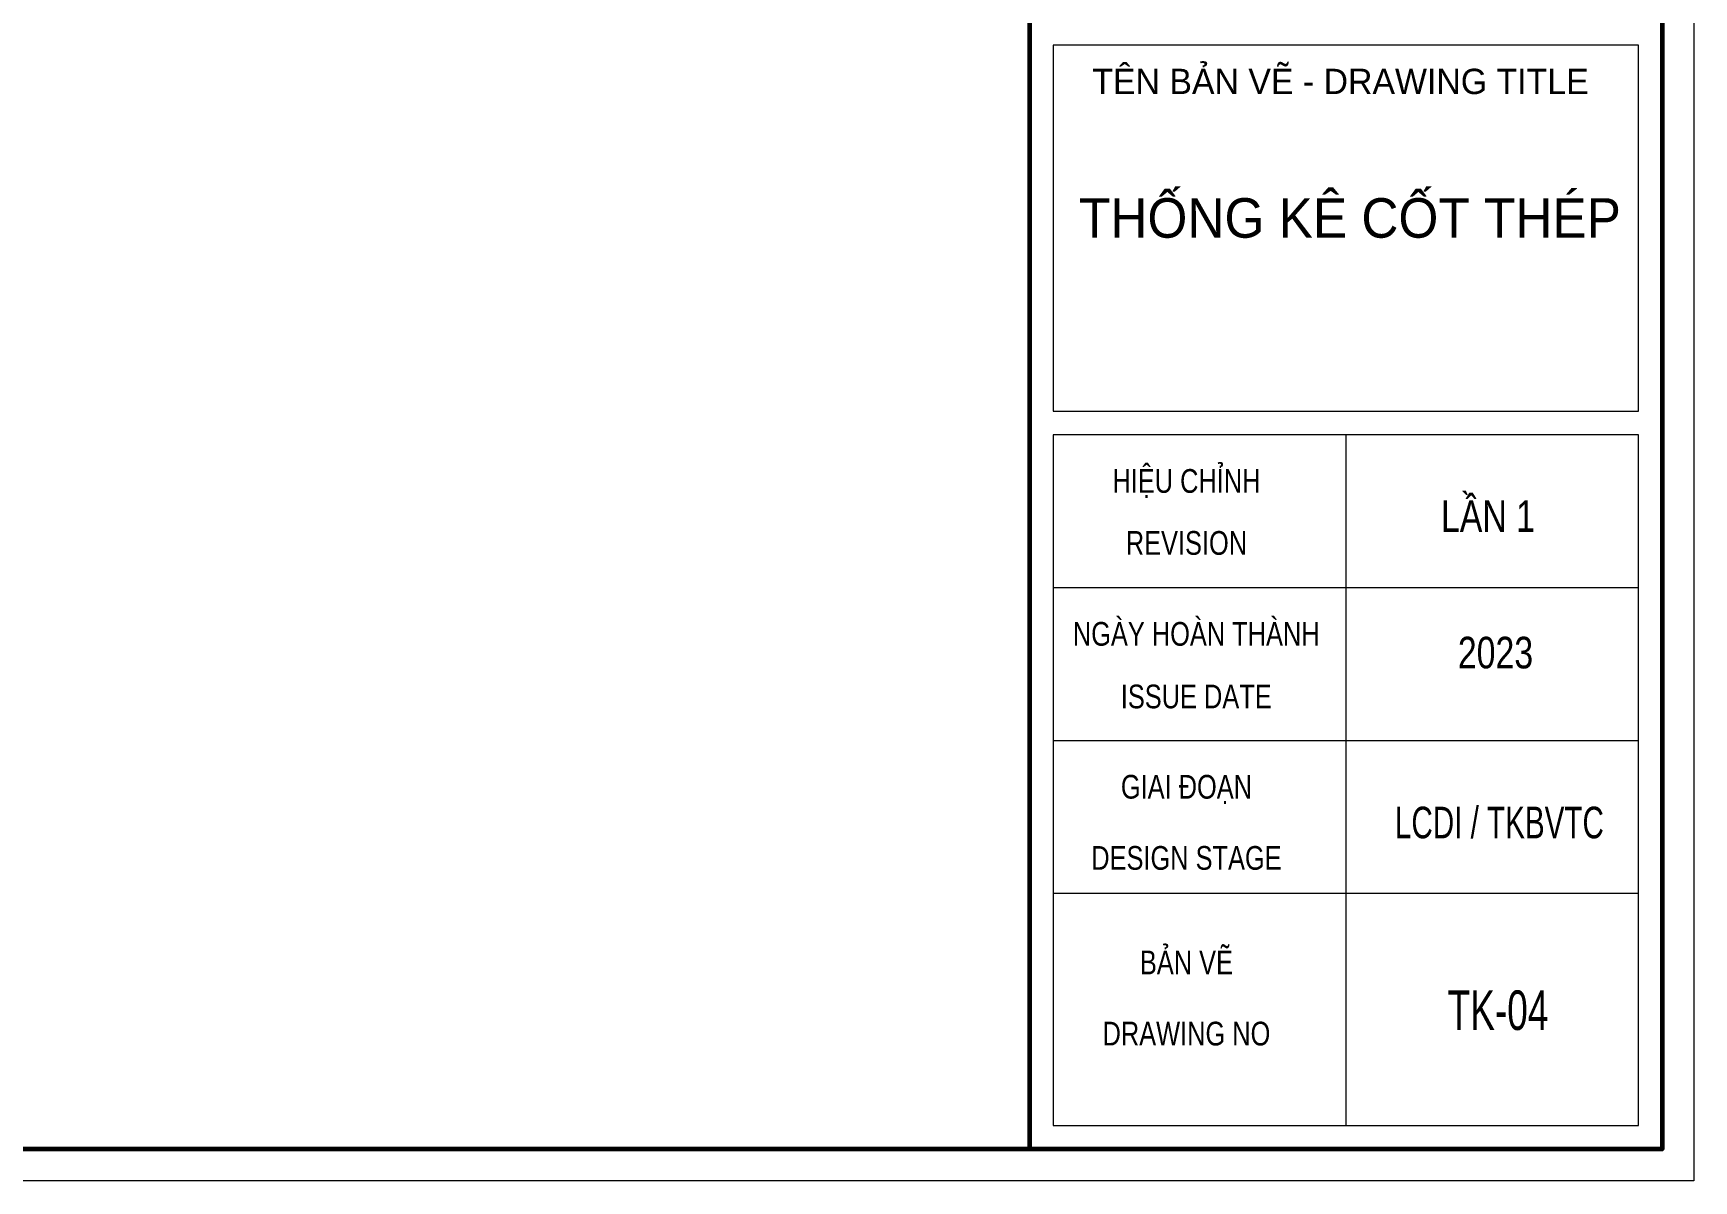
# Model space of a CAD drawing. Header units: millimetres. Extents: x -182770 to 489476, y -561170 to -280028.
# Drawn here: x 461126 to 468476, y -533379 to -528298 of the extents above; entities that cross this region are included whole.
import ezdxf
from ezdxf.enums import TextEntityAlignment as Align

# ---------------------------------------------------------------- set-up
doc = ezdxf.new("R2010")
doc.units = ezdxf.units.MM
doc.header["$MEASUREMENT"] = 0
doc.layers.get('Defpoints').update_dxf_attribs({"color": 1})
for name, color, linetype, lineweight in [('Khungten_LCDI', 7, 'Continuous', 5), ('LC Net thay', 63, 'Continuous', 25), ('LC Text1', 3, 'Continuous', 20)]:
    doc.layers.add(name, color=color, linetype=linetype, lineweight=lineweight)
doc.styles.add('Khungten', font='VHAVAN.TTF', dxfattribs={"width": 0.9, "height": 5000})
doc.styles.add('LC 1', font='VHAVANB.TTF')
doc.styles.add('Title', font='VHBLACK.TTF', dxfattribs={"width": 0.8})

# ---------------------------------------------------------------- blocks, each defined once
blk = doc.blocks.new('lcdi fix')
at = {"layer": 'Defpoints', "lineweight": 0}
blk.add_lwpolyline([(-1200, -14850), (-1200, 14850), (40800, 14850), (40800, -14850)], close=True, dxfattribs=at)
at = {"layer": 'Khungten_LCDI', "color": 5, "lineweight": 60}
blk.add_line((36600, 14650), (36600, -14650), dxfattribs=at)
at = {"layer": 'Khungten_LCDI', "color": 5, "lineweight": 25}
blk.add_line((40600, -14650), (40600, 14650), dxfattribs=at)
at = {"layer": 'Khungten_LCDI', "color": 9, "lineweight": 15}
for p, q in [((38600, -10133), (38600, -14500)), ((40450, -11100), (36750, -11100)), ((40450, -12067), (36750, -12067)), ((40450, -13033), (36750, -13033))]:
    blk.add_line(p, q, dxfattribs=at)
at = {"layer": 'Khungten_LCDI', "color": 5, "lineweight": 60}
blk.add_lwpolyline([(0, -14650), (0, 14650), (40600, 14650), (40600, -14650)], close=True, dxfattribs=at)
at = {"layer": 'Khungten_LCDI', "color": 9, "lineweight": 15}
for points in [[(36750, -9983), (40450, -9983), (40450, -7667), (36750, -7667)], [(36750, -14500), (40450, -14500), (40450, -10133), (36750, -10133)]]:
    blk.add_lwpolyline(points, close=True, dxfattribs=at)
at = {"color": 7, "style": 'Khungten'}
blk.add_text('tªn b¶n vÏ - drawing title', height=160, dxfattribs=at).set_placement((38566, -7977), align=Align.CENTER)
at = {"color": 7}
for s, height, style, width, p in [('hiÖu chØnh', 150, 'Khungten', 0.8, (37592, -10499)), ('revision', 150, 'Khungten', 0.8, (37592, -10891)), ('ngµy hoµn thµnh', 150, 'Khungten', 0.8, (37654, -11466)), ('issue date', 150, 'Khungten', 0.8, (37654, -11862)), ('giai ®o¹n', 150, 'Khungten', 0.8, (37592, -12433)), ('lcdi / tkBVTC', 200, 'Title', 0.7, (39571, -12684)), ('design stage', 150, 'Khungten', 0.8, (37592, -12883)), ('b¶n vÏ', 150, 'Khungten', 0.8, (37592, -13544)), ('drawing nO', 150, 'Khungten', 0.8, (37592, -13994))]:
    blk.add_text(s, height=height, dxfattribs=dict(at, style=style, width=width)).set_placement(p, align=Align.CENTER)
at = {"color": 7, "style": 'Khungten', "width": 0.8}
for tag, p in [('REVISION', (39499, -10746)), ('NGAYHT', (39546, -11609))]:
    blk.add_attdef(tag, text='', height=200, dxfattribs=at).set_placement(p, align=Align.CENTER)
at = {"layer": 'LC Text1', "color": 3, "style": 'LC 1', "width": 1.834006}
for tag, p, p2 in [('TENBANVE1', (36913, -8886), (40339, -8886)), ('TENBANVE2', (36913, -9562), (40339, -9562))]:
    blk.add_attdef(tag, text='', height=250, dxfattribs=at).set_placement(p, p2, align=Align.FIT)
at = {"layer": 'LC Text1', "style": 'Title', "width": 0.7}
blk.add_attdef('SOBANVE', text='', height=250, dxfattribs=at).set_placement((39562, -13896), align=Align.CENTER)

msp = doc.modelspace()

# ---------------------------------------------------------------- block references
at = {"layer": 'LC Net thay'}
ref = msp.add_blockref('lcdi fix', (439916.1, -522983.8), dxfattribs=dict(at, xscale=0.7, yscale=0.7, zscale=0.7))
ref.add_attrib('NGAYHT', '2023', dxfattribs={"layer": 'LC Text1', "height": 140, "style": 'Khungten', "width": 0.8}).set_placement((467598.4, -531110.4), align=Align.CENTER)
ref.add_attrib('REVISION', 'lÇn 1', dxfattribs={"layer": 'LC Text1', "height": 140, "style": 'Khungten', "width": 0.8}).set_placement((467565.2, -530506.2), align=Align.CENTER)
ref.add_attrib('SOBANVE', 'TK-04', dxfattribs={"layer": 'LC Text1', "height": 175, "style": 'Title', "width": 0.7}).set_placement((467609.5, -532711.1), align=Align.CENTER)
ref.add_attrib('TENBANVE1', 'thèng kª CèT thÐp', dxfattribs={"layer": 'LC Text1', "height": 175, "style": 'Title', "width": 0.861916}).set_placement((465755, -529203.8), (468153.5, -529203.8), align=Align.FIT)

doc.saveas('drawing.dxf')
